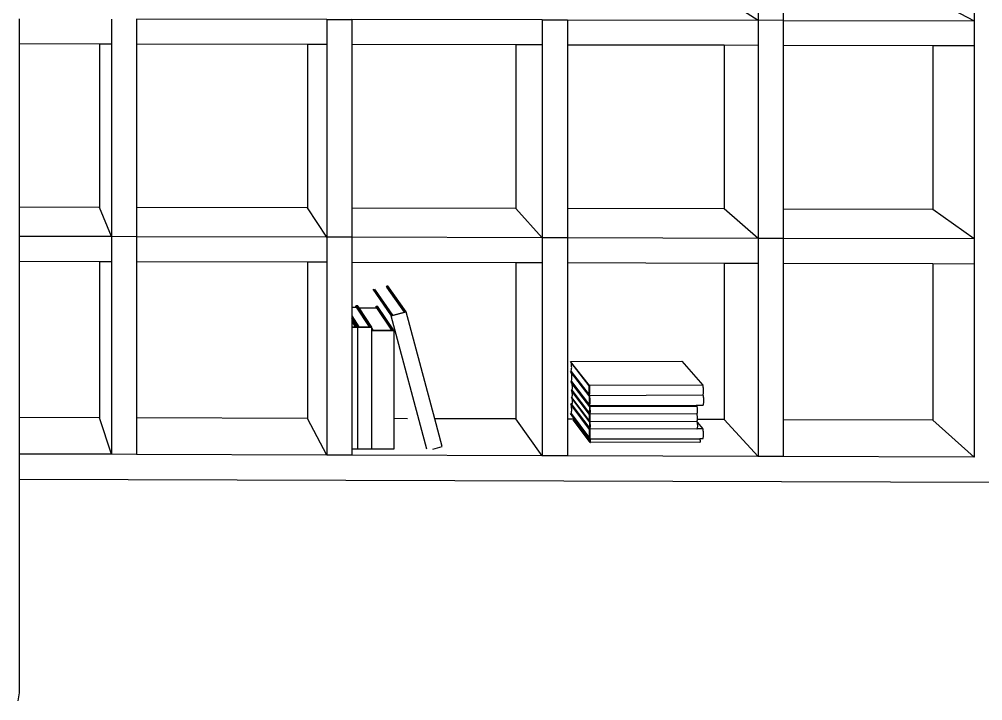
# Model space of a CAD drawing. Extents: x -7815 to 13236, y -6690 to 6575.
# Drawn here: x 1183 to 5038, y -5328 to -2602 of the extents above; entities that cross this region are included whole.
import ezdxf

# ---------------------------------------------------------------- set-up
doc = ezdxf.new("R2010")
doc.units = 0
doc.layers.get('0').update_dxf_attribs({"linetype": 'CONTINUOUS'})

msp = doc.modelspace()

# ---------------------------------------------------------------- linework, layer by layer
for p, q in [((4139.4, -1733.1), (4139.4, -2605.7)), ((5004.1, -1834.8), (5004.1, -2607.3)), ((4018.8, -2527.3), (4139.4, -2605.7)), ((4240.2, -2518.1), (4240.2, -2605.9)), ((4839.3, -2519.2), (5004.1, -2607.3)), ((1183.1, -2600), (1183.1, -2700.3)), ((1552, -2600.7), (1552, -2701)), ((1652.4, -2600.9), (1652.4, -2701.2)), ((2413.3, -2602.3), (1652.4, -2600.9)), ((2413.3, -2602.3), (2513.9, -2602.5)), ((2413.3, -2602.3), (2413.3, -2702.7)), ((2513.9, -2602.5), (2513.9, -2702.9)), ((3275.8, -2604), (2513.9, -2602.5)), ((3275.8, -2604), (3376.5, -2604.2)), ((3275.8, -2604), (3275.8, -2704.5)), ((3376.5, -2604.2), (3376.5, -2704.7)), ((3376.5, -2604.2), (4139.4, -2605.7)), ((4139.4, -2605.7), (4139.4, -2706.2)), ((4240.2, -2605.9), (4139.4, -2605.7)), ((4240.2, -2605.9), (4240.2, -2706.4)), ((4240.2, -2605.9), (5004.1, -2607.3)), ((5004.1, -2607.3), (5004.1, -2707.9)), ((1504, -2700.9), (1183.1, -2700.3)), ((1183.1, -2700.3), (1183.1, -3353.6)), ((1504, -2700.9), (1504, -3354.4)), ((1552, -2701), (1504, -2700.9)), ((1552, -2701), (1552, -3471.5)), ((2336.3, -2702.6), (1652.4, -2701.2)), ((1652.4, -2701.2), (1652.4, -3354.8)), ((2336.3, -2702.6), (2336.3, -3356.5)), ((2413.3, -2702.7), (2336.3, -2702.6)), ((2413.3, -2702.7), (2413.3, -3473.8)), ((3169.6, -2704.3), (2513.9, -2702.9)), ((2513.9, -2702.9), (2513.9, -3357)), ((3169.6, -2704.3), (3169.6, -3358.6)), ((3275.8, -2704.5), (3169.6, -2704.3)), ((3275.8, -2704.5), (3275.8, -3476)), ((4003.9, -2705.9), (3376.5, -2704.7)), ((3376.5, -2704.7), (3376.5, -3359.1)), ((4003.9, -2705.9), (4003.9, -3360.7)), ((4139.4, -2706.2), (4003.9, -2705.9)), ((4139.4, -2706.2), (4139.4, -3478.2)), ((4839.3, -2707.6), (4240.2, -2706.4)), ((4240.2, -2706.4), (4240.2, -3361.3)), ((4839.3, -2707.6), (4839.3, -3362.8)), ((5004.1, -2707.9), (4839.3, -2707.6)), ((5004.1, -2707.9), (5004.1, -3480.4)), ((1504, -3354.4), (1183.1, -3353.6)), ((1183.1, -3353.6), (1183.1, -3470.6)), ((1552, -3471.5), (1504, -3354.4)), ((2336.3, -3356.5), (1652.4, -3354.8)), ((1652.4, -3354.8), (1652.4, -3471.8)), ((2413.3, -3473.8), (2336.3, -3356.5)), ((3169.6, -3358.6), (2513.9, -3357)), ((2513.9, -3357), (2513.9, -3474)), ((3275.8, -3476), (3169.6, -3358.6)), ((4003.9, -3360.7), (3376.5, -3359.1)), ((3376.5, -3359.1), (3376.5, -3476.2)), ((4139.4, -3478.2), (4003.9, -3360.7)), ((4839.3, -3362.8), (4240.2, -3361.3)), ((4240.2, -3361.3), (4240.2, -3478.5)), ((5004.1, -3480.4), (4839.3, -3362.8)), ((1552, -3471.5), (1183.1, -3470.6)), ((1183.1, -3470.6), (1183.1, -3570.9)), ((1552, -3471.5), (1552, -3571.9)), ((1652.4, -3471.8), (1552, -3471.5)), ((1652.4, -3471.8), (1652.4, -3572.1)), ((2413.3, -3473.8), (1652.4, -3471.8)), ((2413.3, -3473.8), (2413.3, -3574.2)), ((2513.9, -3474), (2413.3, -3473.8)), ((2513.9, -3474), (2513.9, -3574.4)), ((3275.8, -3476), (2513.9, -3474)), ((3275.8, -3476), (3275.8, -3576.4)), ((3376.5, -3476.2), (3275.8, -3476)), ((3376.5, -3476.2), (3376.5, -3576.7)), ((4139.4, -3478.2), (3376.5, -3476.2)), ((4139.4, -3478.2), (4139.4, -3578.7)), ((4240.2, -3478.5), (4139.4, -3478.2)), ((5004.1, -3480.4), (4240.2, -3478.5)), ((4240.2, -3478.5), (4240.2, -3579)), ((5004.1, -3480.4), (5004.1, -3581)), ((1504, -3571.7), (1183.1, -3570.9)), ((1183.1, -3570.9), (1183.1, -4194.9)), ((1504, -3571.7), (1504, -4195.9)), ((1552, -3571.9), (1504, -3571.7)), ((1552, -3571.9), (1552, -4342.4)), ((2336.3, -3573.9), (1652.4, -3572.1)), ((1652.4, -3572.1), (1652.4, -4196.4)), ((2336.3, -3573.9), (2336.3, -4198.5)), ((2413.3, -3574.2), (2336.3, -3573.9)), ((2413.3, -3574.2), (2413.3, -4345.2)), ((3169.6, -3576.2), (2513.9, -3574.4)), ((2513.9, -3574.4), (2513.9, -3753.7)), ((3169.6, -3576.2), (3169.6, -4201.1)), ((3275.8, -3576.4), (3169.6, -3576.2)), ((3275.8, -3576.4), (3275.8, -4348)), ((4003.9, -3578.4), (3376.5, -3576.7)), ((3376.5, -3576.7), (3376.5, -4201.8)), ((4003.9, -3578.4), (4003.9, -4203.7)), ((4139.4, -3578.7), (4003.9, -3578.4)), ((4139.4, -3578.7), (4139.4, -4350.7)), ((4839.3, -3580.6), (4240.2, -3579)), ((4240.2, -3579), (4240.2, -4204.5)), ((4839.3, -3580.6), (4839.3, -4206.3)), ((5004.1, -3581), (4839.3, -3580.6)), ((5004.1, -3581), (5004.1, -4353.5)), ((2598.3, -3682.1), (2671.4, -3788.8)), ((2603.9, -3680.6), (2607.2, -3685.4)), ((2607.2, -3685.4), (2676, -3785.5)), ((2651.3, -3668), (2724.7, -3772.6)), ((2652.7, -3673.3), (2722.7, -3773.1)), ((2731.3, -3772.8), (2656.6, -3666.6)), ((2513.9, -3753.7), (2529.3, -3753.8)), ((2513.9, -3753.7), (2513.9, -3788)), ((2529.3, -3749.8), (2531, -3752.4)), ((2529.3, -3753.8), (2529.3, -3749.8)), ((2529.3, -3749.8), (2531, -3749.8)), ((2529.3, -3753.8), (2531, -3753.8)), ((2531, -3747.2), (2536.6, -3747.2)), ((2531, -3747.2), (2586.5, -3831.8)), ((2531, -3749.8), (2531, -3747.2)), ((2531, -3752.4), (2531, -3749.8)), ((2531, -3753.8), (2531, -3752.4)), ((2531, -3753.8), (2531.8, -3753.8)), ((2531.8, -3753.8), (2582.8, -3831.8)), ((2542.6, -3756.4), (2536.6, -3747.2)), ((2593.3, -3833.6), (2542.6, -3756.4)), ((2542.6, -3756.4), (2611.6, -3756.5)), ((2611.6, -3749.9), (2676.6, -3846)), ((2611.6, -3756.5), (2611.6, -3749.9)), ((2611.6, -3749.9), (2616.5, -3749.9)), ((2611.6, -3756.5), (2612.3, -3756.5)), ((2612.3, -3756.5), (2672.7, -3846)), ((2616.5, -3749.9), (2617.1, -3749.9)), ((2683.4, -3847.7), (2617.1, -3749.9)), ((2671.4, -3788.8), (2731.3, -3772.8)), ((2676, -3785.5), (2722.7, -3773.1)), ((2722.7, -3773.1), (2724.7, -3772.6)), ((2845.9, -4200.1), (2731.3, -3772.8)), ((2513.9, -3788), (2542.1, -3831.8)), ((2513.9, -3788), (2513.9, -3797.2)), ((2537.2, -3833.5), (2513.9, -3797.2)), ((2513.9, -3797.2), (2513.9, -3805.9)), ((2513.9, -3805.9), (2530.4, -3831.7)), ((2513.9, -3805.9), (2513.9, -3811.5)), ((2513.9, -3811.5), (2526.8, -3831.7)), ((2513.9, -3811.5), (2513.9, -3831.7)), ((2814.2, -4321.3), (2671.4, -3788.8)), ((2513.9, -3831.7), (2526.8, -3831.7)), ((2513.9, -3831.7), (2513.9, -3833.4)), ((2513.9, -3833.4), (2537.2, -3833.5)), ((2513.9, -3833.4), (2513.9, -4320.8)), ((2526.8, -3831.7), (2530.4, -3831.7)), ((2537.2, -3833.5), (2593.3, -3833.6)), ((2537.2, -4320.8), (2537.2, -3833.5)), ((2542.1, -3831.8), (2582.8, -3831.8)), ((2582.8, -3831.8), (2586.5, -3831.8)), ((2593.3, -3838.4), (2593.3, -3833.6)), ((2593.3, -3838.4), (2598.2, -3845.8)), ((2593.3, -3847.6), (2593.3, -3838.4)), ((2593.3, -3847.6), (2683.4, -3847.7)), ((2593.3, -4320.9), (2593.3, -3847.6)), ((2598.2, -3845.8), (2672.7, -3846)), ((2672.7, -3846), (2676.6, -3846)), ((2683.4, -3999.4), (2683.4, -3847.7)), ((3389.5, -3971.5), (3834.7, -3969.8)), ((3834.7, -3969.8), (3918.9, -4065.7)), ((2683.4, -4199.6), (2683.4, -3999.4)), ((3464.3, -4067.5), (3389.5, -3971.5)), ((3389.5, -3971.5), (3390.3, -3973.6)), ((3391.8, -3975.5), (3390.3, -3973.6)), ((3390.6, -4011.3), (3391.4, -4009.5)), ((3391.4, -4009.5), (3392.1, -4007.3)), ((3392.4, -3979.3), (3391.8, -3975.5)), ((3463.9, -4068), (3391.8, -3975.5)), ((3392.1, -4007.3), (3392.7, -4004.7)), ((3393, -3983.4), (3392.4, -3979.3)), ((3392.7, -4004.7), (3393.2, -4001.8)), ((3393.3, -3987.3), (3393, -3983.4)), ((3393.2, -4001.8), (3393.4, -3998.5)), ((3393.5, -3991.2), (3393.3, -3987.3)), ((3393.4, -3998.5), (3393.6, -3995)), ((3393.6, -3995), (3393.5, -3991.2)), ((3389.1, -4011.3), (3389.9, -4011.3)), ((3393, -4016.5), (3389.1, -4011.3)), ((3389.9, -4011.3), (3463.4, -4106.5)), ((3389.9, -4011.3), (3390.6, -4011.3)), ((3390.6, -4011.3), (3391.4, -4011.3)), ((3391.4, -4011.3), (3463.5, -4104.5)), ((3392.5, -4049.3), (3393.2, -4047.1)), ((3393.5, -4019.2), (3393, -4016.5)), ((3463.8, -4108.1), (3393, -4016.5)), ((3393.2, -4047.1), (3393.8, -4044.5)), ((3394, -4023.2), (3393.5, -4019.2)), ((3393.8, -4044.5), (3394.2, -4041.6)), ((3394.4, -4027.2), (3394, -4023.2)), ((3394.2, -4041.6), (3394.5, -4038.3)), ((3394.6, -4031.1), (3394.4, -4027.2)), ((3394.5, -4038.3), (3394.6, -4034.8)), ((3394.6, -4034.8), (3394.6, -4031.1)), ((3390.1, -4051.1), (3390.9, -4051.1)), ((3394.4, -4056.7), (3390.1, -4051.1)), ((3390.9, -4051.1), (3464.5, -4147.1)), ((3390.9, -4051.1), (3391.6, -4051.1)), ((3391.6, -4051.1), (3392.5, -4049.3)), ((3391.6, -4051.1), (3392.4, -4051.1)), ((3392.4, -4051.1), (3464.5, -4145.2)), ((3392.5, -4085.9), (3393.3, -4086.1)), ((3465.8, -4182.3), (3392.5, -4085.9)), ((3392.5, -4085.9), (3393.9, -4085.9)), ((3392.5, -4085.9), (3393.3, -4087.7)), ((3466.1, -4152.5), (3392.8, -4056.7)), ((3392.8, -4056.7), (3393.6, -4058.5)), ((3394.4, -4056.7), (3392.8, -4056.7)), ((3393.3, -4086.1), (3465.4, -4181)), ((3393.3, -4086.1), (3394.7, -4086.1)), ((3395.2, -4060.6), (3393.6, -4058.5)), ((3393.9, -4085.9), (3394.7, -4084.9)), ((3393.9, -4085.9), (3394.7, -4086.1)), ((3464.9, -4148.7), (3394.4, -4056.7)), ((3394.7, -4084.9), (3395.4, -4083.5)), ((3394.7, -4086.1), (3465.4, -4179.1)), ((3395.7, -4063), (3395.2, -4060.6)), ((3465.7, -4152.8), (3395.2, -4060.6)), ((3395.4, -4083.5), (3396, -4081.8)), ((3396.2, -4066.1), (3395.7, -4063)), ((3396, -4081.8), (3396.4, -4079.8)), ((3396.5, -4069.2), (3396.2, -4066.1)), ((3396.4, -4079.8), (3396.7, -4077.4)), ((3396.7, -4072.1), (3396.5, -4069.2)), ((3396.8, -4074.9), (3396.7, -4072.1)), ((3396.7, -4077.4), (3396.8, -4074.9)), ((3463.5, -4104.5), (3463.9, -4068)), ((3464.3, -4067.5), (3463.8, -4108.1)), ((3918.9, -4065.7), (3464.3, -4067.5)), ((3465, -4071.4), (3464.3, -4067.5)), ((3465.6, -4075.4), (3465, -4071.4)), ((3466, -4079.4), (3465.6, -4075.4)), ((3466.3, -4083.4), (3466, -4079.4)), ((3466.5, -4087.3), (3466.3, -4083.4)), ((3919.7, -4069.7), (3918.9, -4065.7)), ((3920.3, -4073.7), (3919.7, -4069.7)), ((3920.8, -4077.7), (3920.3, -4073.7)), ((3921.2, -4081.6), (3920.8, -4077.7)), ((3921.4, -4085.5), (3921.2, -4081.6)), ((3921.4, -4089.2), (3921.4, -4085.5)), ((3392.2, -4115.1), (3393.6, -4115)), ((3392.2, -4115.1), (3393, -4115.3)), ((3393.7, -4117.1), (3392.2, -4115.1)), ((3393, -4115.3), (3465.1, -4210.7)), ((3393, -4115.3), (3394.4, -4115.3)), ((3393, -4115.3), (3393.7, -4117.1)), ((3394.8, -4089.8), (3393.3, -4087.7)), ((3393.6, -4115), (3394.4, -4114)), ((3393.6, -4115), (3394.4, -4115.3)), ((3395.3, -4119.2), (3393.7, -4117.1)), ((3394.4, -4114), (3395.1, -4112.7)), ((3465.1, -4208.8), (3394.4, -4115.3)), ((3395.3, -4092.2), (3394.8, -4089.8)), ((3465.4, -4182.6), (3394.8, -4089.8)), ((3395.1, -4112.7), (3395.7, -4111)), ((3395.8, -4095.3), (3395.3, -4092.2)), ((3395.8, -4121.6), (3395.3, -4119.2)), ((3465.5, -4212), (3395.3, -4119.2)), ((3395.7, -4111), (3396.1, -4108.9)), ((3396.2, -4098.4), (3395.8, -4095.3)), ((3396.3, -4124.8), (3395.8, -4121.6)), ((3396.1, -4108.9), (3396.4, -4106.6)), ((3396.4, -4101.3), (3396.2, -4098.4)), ((3396.7, -4127.8), (3396.3, -4124.8)), ((3396.5, -4104.1), (3396.4, -4101.3)), ((3396.4, -4106.6), (3396.5, -4104.1)), ((3463.4, -4106.5), (3463.5, -4104.5)), ((3463.8, -4108.1), (3464.6, -4106)), ((3464.5, -4108.1), (3463.8, -4108.1)), ((3464.9, -4108.7), (3464.5, -4108.1)), ((3465.3, -4108.1), (3464.5, -4108.1)), ((3464.5, -4145.2), (3464.9, -4108.7)), ((3464.6, -4106), (3465.3, -4103.6)), ((3465.3, -4108.1), (3464.9, -4148.7)), ((3465.3, -4103.6), (3465.8, -4100.9)), ((3918.4, -4106.3), (3465.3, -4108.1)), ((3466.1, -4112.1), (3465.3, -4108.1)), ((3465.8, -4100.9), (3466.2, -4097.8)), ((3466.6, -4116.1), (3466.1, -4112.1)), ((3466.2, -4097.8), (3466.4, -4094.5)), ((3466.4, -4094.5), (3466.5, -4091)), ((3466.5, -4091), (3466.5, -4087.3)), ((3467.1, -4120.1), (3466.6, -4116.1)), ((3467.4, -4124.1), (3467.1, -4120.1)), ((3467.6, -4127.9), (3467.4, -4124.1)), ((3918.4, -4106.3), (3918.9, -4105.1)), ((3919.9, -4106.3), (3918.4, -4106.3)), ((3918.9, -4105.1), (3919.2, -4104.3)), ((3918.9, -4105.1), (3919.9, -4106.3)), ((3919.2, -4104.3), (3920, -4101.8)), ((3920.7, -4110.3), (3919.9, -4106.3)), ((3920, -4101.8), (3920.6, -4099.1)), ((3920.6, -4099.1), (3921, -4096.1)), ((3921.3, -4114.3), (3920.7, -4110.3)), ((3921, -4096.1), (3921.3, -4092.7)), ((3921.3, -4092.7), (3921.4, -4089.2)), ((3921.8, -4118.3), (3921.3, -4114.3)), ((3922.2, -4122.3), (3921.8, -4118.3)), ((3922.4, -4126.1), (3922.2, -4122.3)), ((3389.7, -4140.5), (3390.5, -4142.7)), ((3392.6, -4144.5), (3389.7, -4140.5)), ((3396.1, -4140.5), (3389.7, -4140.5)), ((3392, -4144.7), (3390.5, -4142.7)), ((3392.6, -4148.4), (3392, -4144.7)), ((3465.4, -4242.5), (3392, -4144.7)), ((3392.6, -4144.5), (3393.4, -4144.7)), ((3392.6, -4144.5), (3394, -4144.5)), ((3465.9, -4241.9), (3392.6, -4144.5)), ((3393.2, -4152.4), (3392.6, -4148.4)), ((3393.5, -4156.3), (3393.2, -4152.4)), ((3393.4, -4144.7), (3465.6, -4240.8)), ((3393.4, -4144.7), (3394.8, -4144.7)), ((3393.7, -4160.2), (3393.5, -4156.3)), ((3393.8, -4163.8), (3393.7, -4160.2)), ((3394, -4144.5), (3394.9, -4143.5)), ((3394, -4144.5), (3394.8, -4144.7)), ((3394.8, -4144.7), (3465.6, -4238.9)), ((3394.9, -4143.5), (3395.6, -4142.1)), ((3395.6, -4142.1), (3396.1, -4140.5)), ((3396.1, -4140.4), (3396.6, -4138.4)), ((3396.1, -4140.5), (3396.1, -4140.4)), ((3396.6, -4138.4), (3396.8, -4136.1)), ((3396.9, -4130.8), (3396.7, -4127.8)), ((3396.8, -4136.1), (3396.9, -4133.5)), ((3396.9, -4133.5), (3396.9, -4130.8)), ((3464.5, -4147.1), (3464.5, -4145.2)), ((3464.9, -4148.7), (3465.7, -4146.7)), ((3892, -4147), (3464.9, -4148.7)), ((3465.4, -4179.1), (3465.7, -4152.8)), ((3465.7, -4146.7), (3466.3, -4144.3)), ((3466.1, -4152.5), (3465.8, -4182.3)), ((3895.2, -4150.8), (3466.1, -4152.5)), ((3466.8, -4155.7), (3466.1, -4152.5)), ((3466.3, -4144.3), (3466.8, -4141.5)), ((3466.8, -4141.5), (3467.2, -4138.5)), ((3467.4, -4158.8), (3466.8, -4155.7)), ((3467.2, -4138.5), (3467.5, -4135.2)), ((3467.9, -4161.9), (3467.4, -4158.8)), ((3467.5, -4135.2), (3467.6, -4131.6)), ((3467.6, -4131.6), (3467.6, -4127.9)), ((3468.2, -4164.9), (3467.9, -4161.9)), ((3919.4, -4146.9), (3892, -4147)), ((3892, -4147), (3895.2, -4150.8)), ((3896, -4154), (3895.2, -4150.8)), ((3896.6, -4157.1), (3896, -4154)), ((3897.1, -4160.2), (3896.6, -4157.1)), ((3897.5, -4163.2), (3897.1, -4160.2)), ((3897.7, -4166.1), (3897.5, -4163.2)), ((3919.4, -4146.9), (3920.2, -4144.9)), ((3920.2, -4144.9), (3921, -4142.5)), ((3921, -4142.5), (3921.6, -4139.7)), ((3921.6, -4139.7), (3922, -4136.7)), ((3922, -4136.7), (3922.3, -4133.4)), ((3922.3, -4133.4), (3922.4, -4129.9)), ((3922.4, -4129.9), (3922.4, -4126.1)), ((1504, -4195.9), (1183.1, -4194.9)), ((1183.1, -4194.9), (1183.1, -4341.2)), ((1552, -4342.4), (1504, -4195.9)), ((2336.3, -4198.5), (1652.4, -4196.4)), ((1652.4, -4196.4), (1652.4, -4342.7)), ((2413.3, -4345.2), (2336.3, -4198.5)), ((2737.1, -4199.8), (2683.4, -4199.6)), ((2683.4, -4321.1), (2683.4, -4199.6)), ((3169.6, -4201.1), (2845.9, -4200.1)), ((2875.8, -4311.4), (2845.9, -4200.1)), ((3275.8, -4348), (3169.6, -4201.1)), ((3403.1, -4201.8), (3376.5, -4201.8)), ((3376.5, -4201.8), (3376.5, -4348.3)), ((3389.2, -4179.6), (3390.1, -4179.6)), ((3389.2, -4179.6), (3390.7, -4179.6)), ((3402.8, -4197.7), (3389.2, -4179.6)), ((3390.1, -4179.6), (3465, -4280.2)), ((3390.1, -4179.6), (3391.5, -4179.6)), ((3390.7, -4179.6), (3391.6, -4177.9)), ((3390.7, -4179.6), (3391.5, -4179.6)), ((3391.5, -4179.6), (3465, -4278.2)), ((3391.6, -4177.9), (3392.3, -4175.8)), ((3392.3, -4175.8), (3392.9, -4173.3)), ((3392.9, -4173.3), (3393.4, -4170.5)), ((3393.4, -4170.5), (3393.7, -4167.3)), ((3393.7, -4167.3), (3393.8, -4163.8)), ((3402.9, -4198.2), (3402.8, -4197.7)), ((3465.4, -4281.8), (3402.8, -4197.7)), ((3402.8, -4203), (3403, -4202.1)), ((3403.1, -4199.7), (3402.9, -4198.2)), ((3403, -4202.1), (3403.1, -4201.8)), ((3403.1, -4201), (3403.1, -4199.7)), ((3403.1, -4201.8), (3403.1, -4201)), ((3465.1, -4208.8), (3465.4, -4182.6)), ((3465.4, -4181), (3465.4, -4179.1)), ((3465.8, -4182.3), (3465.5, -4211.2)), ((3894.8, -4180.6), (3465.8, -4182.3)), ((3465.8, -4182.3), (3466.6, -4181)), ((3466.5, -4185.4), (3465.8, -4182.3)), ((3467.1, -4188.6), (3466.5, -4185.4)), ((3466.6, -4181), (3467.2, -4179.5)), ((3467.5, -4191.7), (3467.1, -4188.6)), ((3467.2, -4179.5), (3467.7, -4177.6)), ((3467.9, -4194.7), (3467.5, -4191.7)), ((3467.7, -4177.6), (3468.1, -4175.5)), ((3468, -4197.6), (3467.9, -4194.7)), ((3468.1, -4200.4), (3468, -4197.6)), ((3468, -4202.9), (3468.1, -4200.4)), ((3468.1, -4175.5), (3468.3, -4173.2)), ((3468.4, -4167.8), (3468.2, -4164.9)), ((3468.3, -4173.2), (3468.4, -4170.6)), ((3468.4, -4170.6), (3468.4, -4167.8)), ((3894.8, -4180.6), (3895.7, -4179.3)), ((3895.6, -4183.7), (3894.8, -4180.6)), ((3896.3, -4186.9), (3895.6, -4183.7)), ((3895.7, -4179.3), (3896.4, -4177.8)), ((3896.8, -4190), (3896.3, -4186.9)), ((3896.4, -4177.8), (3896.9, -4175.9)), ((3897.1, -4193), (3896.8, -4190)), ((3896.9, -4175.9), (3897.4, -4173.8)), ((3897, -4203.4), (3897.2, -4201.2)), ((3897.3, -4195.9), (3897.1, -4193)), ((3897.2, -4201.2), (3897.4, -4198.7)), ((3897.4, -4198.7), (3897.3, -4195.9)), ((3897.4, -4173.8), (3897.6, -4171.4)), ((3897.6, -4171.4), (3897.7, -4168.9)), ((3897.7, -4168.9), (3897.7, -4166.1)), ((3399.1, -4204.3), (3399.8, -4204.9)), ((3467, -4295.7), (3399.1, -4204.3)), ((3399.1, -4204.3), (3400.5, -4204.3)), ((3399.8, -4204.9), (3466.7, -4294.9)), ((3399.8, -4204.9), (3401.2, -4204.9)), ((3401.5, -4204.3), (3400.5, -4204.3)), ((3400.5, -4204.3), (3401.3, -4204.3)), ((3400.5, -4204.3), (3401.2, -4204.9)), ((3401.2, -4204.9), (3466.7, -4292.9)), ((3401.3, -4204.3), (3401.5, -4204.3)), ((3401.5, -4204.3), (3401.9, -4204.1)), ((3401.9, -4204.1), (3402.4, -4203.7)), ((3402.4, -4203.7), (3402.8, -4203)), ((3465.1, -4210.7), (3465.1, -4208.8)), ((3465.5, -4211.2), (3465.1, -4210.7)), ((3465.5, -4212), (3465.5, -4211.2)), ((3465.7, -4211.6), (3465.5, -4211.2)), ((3465.5, -4212), (3465.7, -4211.6)), ((3465.9, -4212.6), (3465.5, -4212)), ((3465.6, -4238.9), (3465.9, -4212.6)), ((3465.6, -4240.8), (3465.6, -4238.9)), ((3465.7, -4211.6), (3466.2, -4210.8)), ((3466.3, -4212.3), (3465.7, -4211.6)), ((3466.3, -4212.3), (3466, -4242.1)), ((3895, -4240.3), (3466, -4242.1)), ((3466, -4242.1), (3466.7, -4240.8)), ((3466.2, -4210.8), (3466.9, -4209.2)), ((3895.4, -4210.6), (3466.3, -4212.3)), ((3467, -4215.5), (3466.3, -4212.3)), ((3466.7, -4240.8), (3467.3, -4239.3)), ((3466.9, -4209.2), (3467.4, -4207.4)), ((3467.6, -4218.7), (3467, -4215.5)), ((3467.3, -4239.3), (3467.8, -4237.5)), ((3467.4, -4207.4), (3467.7, -4205.3)), ((3468, -4221.8), (3467.6, -4218.7)), ((3467.7, -4205.3), (3468, -4202.9)), ((3467.8, -4237.5), (3468.2, -4235.4)), ((3468.3, -4224.8), (3468, -4221.8)), ((3468.2, -4235.4), (3468.5, -4233)), ((3468.5, -4227.7), (3468.3, -4224.8)), ((3468.6, -4230.4), (3468.5, -4227.7)), ((3468.5, -4233), (3468.6, -4230.4)), ((3894.7, -4209.9), (3895.3, -4209.1)), ((3894.7, -4209.9), (3895.4, -4210.6)), ((3895, -4240.3), (3895.1, -4240.2)), ((3895.1, -4240.2), (3895.8, -4239.1)), ((3918.7, -4240.1), (3895.1, -4240.2)), ((3895.3, -4209.1), (3896, -4207.5)), ((3896, -4213.3), (3895.4, -4210.6)), ((3895.8, -4239.1), (3896.5, -4237.6)), ((3896, -4207.5), (3896.6, -4205.7)), ((3896, -4213.3), (3918.7, -4240.1)), ((3896.1, -4213.8), (3896, -4213.3)), ((3896.8, -4216.9), (3896.1, -4213.8)), ((3896.5, -4237.6), (3897.1, -4235.7)), ((3896.6, -4205.7), (3897, -4203.6)), ((3897.3, -4220), (3896.8, -4216.9)), ((4003.9, -4203.7), (3897, -4203.4)), ((3897, -4203.6), (3897, -4203.4)), ((3897.1, -4235.7), (3897.5, -4233.6)), ((3897.7, -4223.1), (3897.3, -4220)), ((3897.5, -4233.6), (3897.8, -4231.3)), ((3897.9, -4226), (3897.7, -4223.1)), ((3897.8, -4231.3), (3897.9, -4228.7)), ((3897.9, -4228.7), (3897.9, -4226)), ((3919.5, -4244.1), (3918.7, -4240.1)), ((4139.4, -4350.7), (4003.9, -4203.7)), ((4839.3, -4206.3), (4240.2, -4204.5)), ((4240.2, -4204.5), (4240.2, -4351.1)), ((5004.1, -4353.5), (4839.3, -4206.3)), ((3465, -4278.2), (3465.4, -4242.5)), ((3465, -4280.2), (3465, -4278.2)), ((3465.9, -4241.9), (3465.4, -4281.8)), ((3466.6, -4245.9), (3465.9, -4241.9)), ((3466, -4242.1), (3465.9, -4241.9)), ((3466.2, -4279.9), (3466.9, -4277.6)), ((3467.2, -4249.9), (3466.6, -4245.9)), ((3466.9, -4277.6), (3467.4, -4274.9)), ((3467.6, -4253.9), (3467.2, -4249.9)), ((3467.4, -4274.9), (3467.8, -4272)), ((3468, -4257.8), (3467.6, -4253.9)), ((3467.8, -4272), (3468.1, -4268.7)), ((3468.1, -4261.6), (3468, -4257.8)), ((3468.2, -4265.3), (3468.1, -4261.6)), ((3468.1, -4268.7), (3468.2, -4265.3)), ((3918.2, -4280), (3919.1, -4278)), ((3919.1, -4278), (3919.9, -4275.7)), ((3920.2, -4248.1), (3919.5, -4244.1)), ((3919.9, -4275.7), (3920.5, -4273.1)), ((3920.7, -4252.1), (3920.2, -4248.1)), ((3920.5, -4273.1), (3920.9, -4270.1)), ((3921.1, -4256), (3920.7, -4252.1)), ((3920.9, -4270.1), (3921.2, -4266.9)), ((3921.3, -4259.8), (3921.1, -4256)), ((3921.2, -4266.9), (3921.3, -4263.4)), ((3921.3, -4263.4), (3921.3, -4259.8)), ((2838.1, -4321.4), (2875.8, -4311.4)), ((3465.4, -4281.8), (3466.2, -4279.9)), ((3466.7, -4281.8), (3465.4, -4281.8)), ((3466.8, -4282.1), (3466.7, -4281.8)), ((3466.9, -4281.8), (3466.7, -4281.8)), ((3466.7, -4292.9), (3466.8, -4282.1)), ((3466.7, -4294.9), (3466.7, -4292.9)), ((3466.9, -4281.8), (3906.2, -4280)), ((3467.2, -4282.2), (3466.9, -4281.8)), ((3467.2, -4282.2), (3467, -4295.7)), ((3906.3, -4293.9), (3467, -4295.7)), ((3467, -4295.7), (3467.7, -4295.6)), ((3906.5, -4280.4), (3467.2, -4282.2)), ((3467.9, -4284.1), (3467.2, -4282.2)), ((3467.7, -4295.6), (3468.3, -4295.3)), ((3468.4, -4285.9), (3467.9, -4284.1)), ((3468.3, -4295.3), (3468.8, -4294.8)), ((3468.8, -4287.6), (3468.4, -4285.9)), ((3469.2, -4289.2), (3468.8, -4287.6)), ((3468.8, -4294.8), (3469.1, -4294.1)), ((3469.1, -4294.1), (3469.3, -4293.1)), ((3469.3, -4290.7), (3469.2, -4289.2)), ((3469.4, -4292), (3469.3, -4290.7)), ((3469.3, -4293.1), (3469.4, -4292)), ((3906.2, -4280), (3906.5, -4280.4)), ((3918.2, -4280), (3906.2, -4280)), ((3906.3, -4293.9), (3907.1, -4293.8)), ((3907.2, -4282.3), (3906.5, -4280.4)), ((3907.1, -4293.8), (3907.7, -4293.5)), ((3907.8, -4284.1), (3907.2, -4282.3)), ((3907.7, -4293.5), (3908.2, -4293)), ((3908.3, -4285.9), (3907.8, -4284.1)), ((3908.2, -4293), (3908.6, -4292.3)), ((3908.7, -4287.5), (3908.3, -4285.9)), ((3908.6, -4292.3), (3908.8, -4291.3)), ((3908.9, -4288.9), (3908.7, -4287.5)), ((3908.8, -4291.3), (3908.9, -4290.2)), ((3908.9, -4290.2), (3908.9, -4288.9)), ((1552, -4342.4), (1183.1, -4341.2)), ((1183.1, -4341.2), (1183.1, -4441.5)), ((1652.4, -4342.7), (1552, -4342.4)), ((2413.3, -4345.2), (1652.4, -4342.7)), ((2513.9, -4345.5), (2413.3, -4345.2)), ((2513.9, -4320.8), (2537.2, -4320.8)), ((2513.9, -4320.8), (2513.9, -4345.5)), ((3275.8, -4348), (2513.9, -4345.5)), ((2537.2, -4320.8), (2593.3, -4320.9)), ((2593.3, -4320.9), (2683.4, -4321.1)), ((3376.5, -4348.3), (3275.8, -4348)), ((4139.4, -4350.7), (3376.5, -4348.3)), ((4240.2, -4351.1), (4139.4, -4350.7)), ((5004.1, -4353.5), (4240.2, -4351.1)), ((1183.1, -4441.5), (1183.1, -5297.2)), ((1183.1, -4441.5), (5105.1, -4454.4)), ((1183.1, -5297.2), (1177.9, -5328.5))]:
    msp.add_line(p, q)

doc.saveas('drawing.dxf')
